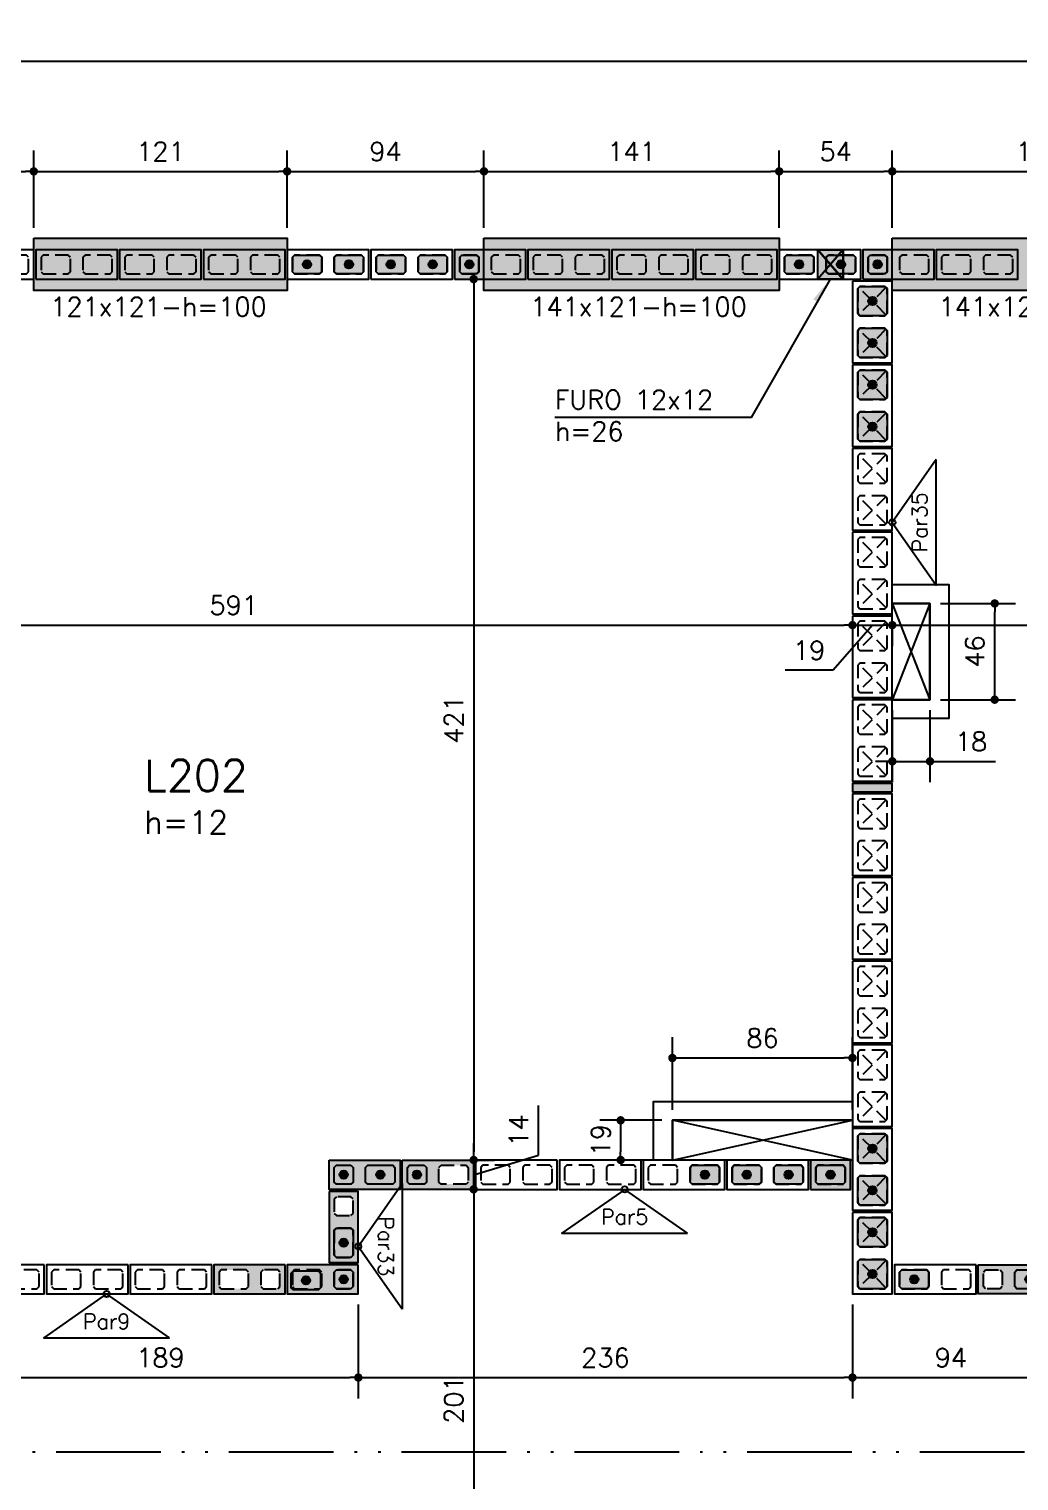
# Model space of a CAD drawing. Extents: x -14651 to 3496, y -7403 to -1290.
# Drawn here: x 1071 to 1544, y -6603 to -5909 of the extents above; entities that cross this region are included whole.
import ezdxf
from ezdxf.enums import TextEntityAlignment as Align

# ---------------------------------------------------------------- set-up
doc = ezdxf.new("R2010")
doc.units = 0
doc.header["$LTSCALE"] = 25
doc.linetypes.add('DASHED2', pattern=[0.375, 0.25, -0.125])
doc.linetypes.add('ESTILO_TQS_0004', pattern=[3.3, 2, -0.4, 0.05, -0.4, 0.05, -0.4])
for name, color, linetype in [('203', 1, 'DASHED2'), ('213', 252, 'Continuous'), ('241', 2, 'Continuous'), ('247', 50, 'Continuous'), ('248', 100, 'Continuous'), ('253', 251, 'Continuous'), ('ABERTURAS', 53, 'Continuous'), ('ac-furo', 170, 'Continuous'), ('ALVENARIA NÃO ESTRUTURAL', 242, 'Continuous'), ('Arranque', 14, 'Continuous'), ('COTA', 1, 'Continuous'), ('EIXOS', 1, 'ESTILO_TQS_0004'), ('FERRO', 5, 'Continuous'), ('H2', 252, 'Continuous'), ('L-D', 2, 'Continuous'), ('L-N', 4, 'Continuous'), ('Linha_fina', 1, 'Continuous'), ('Pena_1', 1, 'Continuous'), ('Pena_2', 2, 'Continuous'), ('T1', 2, 'Continuous'), ('TJANELA', 2, 'Continuous'), ('VIGA', 3, 'Continuous')]:
    doc.layers.add(name, color=color, linetype=linetype)
doc.styles.add('COTA', font='romans.shx')
doc.styles.get("Standard").update_dxf_attribs({"font": 'romans.shx'})
doc.styles.add('Texto1', font='romans.shx', dxfattribs={"height": 9})
doc.dimstyles.new('forma', dxfattribs={"dimscale": 5, "dimtxt": 1.8, "dimasz": 0.8, "dimexe": 2, "dimexo": 1, "dimgap": 1, "dimtad": 1, "dimdec": 1, "dimzin": 9, "dimtxsty": 'COTA', "dimblk1": 'DOT', "dimblk2": 'DOT', "dimsah": 1, "dimcen": 0, "dimdle": 1, "dimclrd": 256, "dimclre": 256, "dimclrt": 2, "dimadec": 0, "dimazin": 0, "dimtfac": 1, "dimtdec": 0, "dimtmove": 0, "dimatfit": 3, "dimfxl": 1, "dimtolj": 1, "dimtzin": 0, "dimarcsym": 0})

# ---------------------------------------------------------------- blocks, each defined once
blk = doc.blocks.new('P4015', base_point=(5842102.11612, -8124149.02973))
blk.add_lwpolyline([(5842082.61612, -8124156.02973), (5842121.61612, -8124156.02973), (5842121.61612, -8124142.02973), (5842082.61612, -8124142.02973), (5842082.61612, -8124156.02973)])
at = {"color": 1, "linetype": 'DASHED2'}
for points in [[(5842085.11612, -8124152.52973), (5842086.11612, -8124153.52973), (5842098.11612, -8124153.52973), (5842099.11612, -8124152.52973), (5842099.11612, -8124145.52973), (5842098.11612, -8124144.52973), (5842086.11612, -8124144.52973), (5842085.11612, -8124145.52973), (5842085.11612, -8124152.52973)], [(5842105.11612, -8124152.52973), (5842106.11612, -8124153.52973), (5842118.11612, -8124153.52973), (5842119.11612, -8124152.52973), (5842119.11612, -8124145.52973), (5842118.11612, -8124144.52973), (5842106.11612, -8124144.52973), (5842105.11612, -8124145.52973), (5842105.11612, -8124152.52973)]]:
    blk.add_lwpolyline(points, dxfattribs=at)
blk = doc.blocks.new('P3515')
at = {"layer": '248'}
h = blk.add_hatch(color=100, dxfattribs=at)
h.paths.add_polyline_path([(17, 7), (-17, 7), (-17, -7), (17, -7)])
h.paths.add_polyline_path([(-5.5, -3.5), (-6.5, -4.5), (-13.5, -4.5), (-14.5, -3.5), (-14.5, 3.5), (-13.5, 4.5), (-6.5, 4.5), (-5.5, 3.5)], flags=16)
h.paths.add_polyline_path([(0.5, 3.5), (1.5, 4.5), (13.5, 4.5), (14.5, 3.5), (14.5, -3.5), (13.5, -4.5), (1.5, -4.5), (0.5, -3.5)], flags=16)
blk.add_lwpolyline([(-17, -7), (17, -7), (17, 7), (-17, 7), (-17, -7)])
at = {"color": 1, "linetype": 'DASHED2'}
for points in [[(-14.5, -3.5), (-13.5, -4.5), (-6.5, -4.5), (-5.5, -3.5), (-5.5, 3.5), (-6.5, 4.5), (-13.5, 4.5), (-14.5, 3.5), (-14.5, -3.5)], [(0.5, -3.5), (1.5, -4.5), (13.5, -4.5), (14.5, -3.5), (14.5, 3.5), (13.5, 4.5), (1.5, 4.5), (0.5, 3.5), (0.5, -3.5)]]:
    blk.add_lwpolyline(points, dxfattribs=at)
blk = doc.blocks.new('P4020')
blk.add_lwpolyline([(-19.5, -9.5), (19.5, -9.5), (19.5, 9.5), (-19.5, 9.5), (-19.5, -9.5)])
at = {"color": 1, "linetype": 'DASHED2'}
for points in [[(-17, -6), (-16, -7), (-4, -7), (-3, -6), (-3, 6), (-4, 7), (-16, 7), (-17, 6), (-17, -6)], [(3, -6), (4, -7), (16, -7), (17, -6), (17, 6), (16, 7), (4, 7), (3, 6), (3, -6)]]:
    blk.add_lwpolyline(points, dxfattribs=at)
at = {"layer": '203', "color": 253}
for p, q in [((-16.5, 6.5), (-3.5, -6.5)), ((-3.5, 6.5), (-16.5, -6.5)), ((16.5, 6.5), (3.5, -6.5)), ((3.5, 6.5), (16.5, -6.5))]:
    blk.add_line(p, q, dxfattribs=at)
blk = doc.blocks.new('P0520')
at = {"layer": '253'}
blk.add_hatch(color=129, dxfattribs=at).paths.add_polyline_path([(2, 9.5), (-2, 9.5), (-2, -9.5), (2, -9.5)])
blk.add_lwpolyline([(2, 9.5), (-2, 9.5), (-2, -9.5), (2, -9.5), (2, 9.5)])
blk = doc.blocks.new('P2015')
at = {"layer": '247'}
h = blk.add_hatch(color=50, dxfattribs=at)
h.paths.add_polyline_path([(9.5, 7), (-9.5, 7), (-9.5, -7), (9.5, -7)])
h.paths.add_polyline_path([(6, -4.5), (-6, -4.5), (-7, -3.5), (-7, 3.5), (-6, 4.5), (6, 4.5), (7, 3.5), (7, -3.5)], flags=16)
blk.add_lwpolyline([(-9.5, -7), (9.5, -7), (9.5, 7), (-9.5, 7), (-9.5, -7)])
at = {"color": 1, "linetype": 'DASHED2'}
blk.add_lwpolyline([(-7, -3.5), (-6, -4.5), (6, -4.5), (7, -3.5), (7, 3.5), (6, 4.5), (-6, 4.5), (-7, 3.5), (-7, -3.5)], dxfattribs=at)
blk = doc.blocks.new('GR-0909')
at = {"layer": '213'}
h = blk.add_hatch(color=256, dxfattribs=at)
h.paths.add_polyline_path([(3.5, -4.5), (4.5, -3.5), (4.500001, 3.5), (3.500001, 4.5), (-3.499999, 4.5), (-4.499999, 3.5), (-4.5, -3.5), (-3.5, -4.5)])
h.paths.add_polyline_path([(-2, 0, -1), (2, 0, -1)], flags=16)
at = {"layer": 'Arranque'}
blk.add_hatch(color=256, dxfattribs=at).paths.add_polyline_path([(2, 0, 1), (-2, 0, 1)])
at = {"layer": '213'}
blk.add_lwpolyline([(3.500001, 4.5), (4.500001, 3.5), (4.5, -3.5), (3.5, -4.5), (-3.5, -4.5), (-4.5, -3.5), (-4.499999, 3.5), (-3.499999, 4.5), (3.500001, 4.5)], dxfattribs=at)
at = {"layer": 'FERRO', "linetype": 'Continuous'}
blk.add_circle((0, 0), 2, dxfattribs=at)
blk = doc.blocks.new('GR-1409')
at = {"layer": '213'}
h = blk.add_hatch(color=256, dxfattribs=at)
h.paths.add_polyline_path([(-6, 4.5), (-7, 3.5), (-7, -3.5), (-6, -4.5), (6, -4.5), (7, -3.5), (7, 3.5), (6, 4.5)])
h.paths.add_polyline_path([(-2, 0, 1), (2, 0, 1)], flags=16)
at = {"layer": 'Arranque'}
blk.add_hatch(color=256, dxfattribs=at).paths.add_polyline_path([(-2, 0, 1), (2, 0, 1)])
at = {"layer": '213'}
blk.add_lwpolyline([(-7, 3.5), (-6, 4.5), (6, 4.5), (7, 3.5), (7, -3.5), (6, -4.5), (-6, -4.5), (-7, -3.5), (-7, 3.5)], dxfattribs=at)
at = {"layer": 'FERRO', "linetype": 'Continuous'}
blk.add_circle((0, 0), 2, dxfattribs=at)
blk = doc.blocks.new('GR-1414')
at = {"layer": '213'}
h = blk.add_hatch(color=256, dxfattribs=at)
h.paths.add_polyline_path([(6, -7), (7, -6), (7, 6), (6, 7), (-6, 7), (-7, 6), (-7, -6), (-6, -7)])
h.paths.add_polyline_path([(2, 0, 1), (-2, 0, 1)], flags=16)
at = {"layer": 'Arranque'}
blk.add_hatch(color=256, dxfattribs=at).paths.add_polyline_path([(2, 0, 1), (-2, 0, 1)])
at = {"layer": '213'}
for p, q in [((-7, 6), (-6, 7)), ((-6, 7), (6, 7)), ((6, 7), (7, 6)), ((-7, -6), (-7, 6)), ((7, 6), (7, -6)), ((-6, -7), (-7, -6)), ((7, -6), (6, -7)), ((6, -7), (-6, -7))]:
    blk.add_line(p, q, dxfattribs=at)
at = {"layer": 'FERRO', "linetype": 'Continuous'}
blk.add_circle((0, 0), 2, dxfattribs=at)
blk = doc.blocks.new('_IDNPAR_2')
at = {"color": 3}
blk.add_lwpolyline([(1, -0.7), (0, 0), (-1, -0.7)], close=True, dxfattribs=at)
blk.add_circle((0, 0), 0.05, dxfattribs=at)
at = {"layer": '247', "color": 2, "style": 'COTA', "flags": 8}
blk.add_attdef('ID', text='', height=0.24, dxfattribs=at).set_placement((0, -0.438), align=Align.MIDDLE_CENTER)
blk = doc.blocks.new('_Dot')
at = {"color": 0, "linetype": 'ByBlock', "lineweight": -2}
blk.add_line((-0.5, 0), (-1, 0), dxfattribs=at)
at = {"color": 0, "linetype": 'ByBlock', "const_width": 0.5}
blk.add_lwpolyline([(-0.25, 0, 1), (0.25, 0, 1)], format="xyb", close=True, dxfattribs=at)
blk = doc.blocks.new('*D68')
at = {"layer": 'COTA', "lineweight": -2, "transparency": 16777216}
for p, q in [((1014.52, -6004.1), (1014.52, -5967.11)), ((1073.52, -6004.1), (1073.52, -5967.11)), ((1018.52, -5977.11), (1069.52, -5977.11))]:
    blk.add_line(p, q, dxfattribs=at)
at = {"layer": 'Defpoints', "color": 0, "transparency": 16777216}
for p in [(1073.52, -5977.11), (1014.52, -6009.1), (1073.52, -6009.1)]:
    blk.add_point(p, dxfattribs=at)
at = {"layer": 'COTA', "lineweight": -2, "transparency": 16777216, "xscale": 4, "yscale": 4, "zscale": 4, "rotation": 180}
blk.add_blockref('_Dot', (1014.52, -5977.11), dxfattribs=at)
at = {"layer": 'COTA', "lineweight": -2, "transparency": 16777216, "xscale": 4, "yscale": 4, "zscale": 4}
blk.add_blockref('_Dot', (1073.52, -5977.11), dxfattribs=at)
at = {"layer": 'COTA', "color": 2, "transparency": 16777216, "insert": (1044.02, -5967.61), "char_height": 9, "attachment_point": 5, "style": 'COTA'}
blk.add_mtext('\\A1;59 ', dxfattribs=at)
blk = doc.blocks.new('*D69')
at = {"layer": 'COTA', "lineweight": -2, "transparency": 16777216}
for p, q in [((1073.52, -6004.1), (1073.52, -5967.11)), ((1194.52, -6004.1), (1194.52, -5967.11)), ((1077.52, -5977.11), (1190.52, -5977.11))]:
    blk.add_line(p, q, dxfattribs=at)
at = {"layer": 'Defpoints', "color": 0, "transparency": 16777216}
for p in [(1194.52, -5977.11), (1073.52, -6009.1), (1194.52, -6009.1)]:
    blk.add_point(p, dxfattribs=at)
at = {"layer": 'COTA', "lineweight": -2, "transparency": 16777216, "xscale": 4, "yscale": 4, "zscale": 4, "rotation": 180}
blk.add_blockref('_Dot', (1073.52, -5977.11), dxfattribs=at)
at = {"layer": 'COTA', "lineweight": -2, "transparency": 16777216, "xscale": 4, "yscale": 4, "zscale": 4}
blk.add_blockref('_Dot', (1194.52, -5977.11), dxfattribs=at)
at = {"layer": 'COTA', "color": 2, "transparency": 16777216, "insert": (1134.02, -5967.61), "char_height": 9, "attachment_point": 5, "style": 'COTA'}
blk.add_mtext('\\A1;121 ', dxfattribs=at)
blk = doc.blocks.new('*D70')
at = {"layer": 'COTA', "lineweight": -2, "transparency": 16777216}
for p, q in [((1194.52, -6004.1), (1194.52, -5967.11)), ((1288.52, -6004.1), (1288.52, -5967.11)), ((1198.52, -5977.11), (1284.52, -5977.11))]:
    blk.add_line(p, q, dxfattribs=at)
at = {"layer": 'Defpoints', "color": 0, "transparency": 16777216}
for p in [(1288.52, -5977.11), (1194.52, -6009.1), (1288.52, -6009.1)]:
    blk.add_point(p, dxfattribs=at)
at = {"layer": 'COTA', "lineweight": -2, "transparency": 16777216, "xscale": 4, "yscale": 4, "zscale": 4, "rotation": 180}
blk.add_blockref('_Dot', (1194.52, -5977.11), dxfattribs=at)
at = {"layer": 'COTA', "lineweight": -2, "transparency": 16777216, "xscale": 4, "yscale": 4, "zscale": 4}
blk.add_blockref('_Dot', (1288.52, -5977.11), dxfattribs=at)
at = {"layer": 'COTA', "color": 2, "transparency": 16777216, "insert": (1241.52, -5967.61), "char_height": 9, "attachment_point": 5, "style": 'COTA'}
blk.add_mtext('\\A1;94 ', dxfattribs=at)
blk = doc.blocks.new('*D71')
at = {"layer": 'COTA', "lineweight": -2, "transparency": 16777216}
for p, q in [((1288.52, -6004.1), (1288.52, -5967.11)), ((1429.52, -6004.1), (1429.52, -5967.11)), ((1292.52, -5977.11), (1425.52, -5977.11))]:
    blk.add_line(p, q, dxfattribs=at)
at = {"layer": 'Defpoints', "color": 0, "transparency": 16777216}
for p in [(1429.52, -5977.11), (1288.52, -6009.1), (1429.52, -6009.1)]:
    blk.add_point(p, dxfattribs=at)
at = {"layer": 'COTA', "lineweight": -2, "transparency": 16777216, "xscale": 4, "yscale": 4, "zscale": 4, "rotation": 180}
blk.add_blockref('_Dot', (1288.52, -5977.11), dxfattribs=at)
at = {"layer": 'COTA', "lineweight": -2, "transparency": 16777216, "xscale": 4, "yscale": 4, "zscale": 4}
blk.add_blockref('_Dot', (1429.52, -5977.11), dxfattribs=at)
at = {"layer": 'COTA', "color": 2, "transparency": 16777216, "insert": (1359.02, -5967.61), "char_height": 9, "attachment_point": 5, "style": 'COTA'}
blk.add_mtext('\\A1;141 ', dxfattribs=at)
blk = doc.blocks.new('*D72')
at = {"layer": 'COTA', "lineweight": -2, "transparency": 16777216}
for p, q in [((1429.52, -6004.1), (1429.52, -5967.11)), ((1483.52, -6004.1), (1483.52, -5967.11)), ((1433.52, -5977.11), (1479.52, -5977.11))]:
    blk.add_line(p, q, dxfattribs=at)
at = {"layer": 'Defpoints', "color": 0, "transparency": 16777216}
for p in [(1483.52, -5977.11), (1429.52, -6009.1), (1483.52, -6009.1)]:
    blk.add_point(p, dxfattribs=at)
at = {"layer": 'COTA', "lineweight": -2, "transparency": 16777216, "xscale": 4, "yscale": 4, "zscale": 4, "rotation": 180}
blk.add_blockref('_Dot', (1429.52, -5977.11), dxfattribs=at)
at = {"layer": 'COTA', "lineweight": -2, "transparency": 16777216, "xscale": 4, "yscale": 4, "zscale": 4}
blk.add_blockref('_Dot', (1483.52, -5977.11), dxfattribs=at)
at = {"layer": 'COTA', "color": 2, "transparency": 16777216, "insert": (1456.52, -5967.61), "char_height": 9, "attachment_point": 5, "style": 'COTA'}
blk.add_mtext('\\A1;54 ', dxfattribs=at)
blk = doc.blocks.new('*D73')
at = {"layer": 'COTA', "lineweight": -2, "transparency": 16777216}
for p, q in [((1483.52, -6004.1), (1483.52, -5967.11)), ((1624.52, -6004.1), (1624.52, -5967.11)), ((1487.52, -5977.11), (1620.52, -5977.11))]:
    blk.add_line(p, q, dxfattribs=at)
at = {"layer": 'Defpoints', "color": 0, "transparency": 16777216}
for p in [(1624.52, -5977.11), (1483.52, -6009.1), (1624.52, -6009.1)]:
    blk.add_point(p, dxfattribs=at)
at = {"layer": 'COTA', "lineweight": -2, "transparency": 16777216, "xscale": 4, "yscale": 4, "zscale": 4, "rotation": 180}
blk.add_blockref('_Dot', (1483.52, -5977.11), dxfattribs=at)
at = {"layer": 'COTA', "lineweight": -2, "transparency": 16777216, "xscale": 4, "yscale": 4, "zscale": 4}
blk.add_blockref('_Dot', (1624.52, -5977.11), dxfattribs=at)
at = {"layer": 'COTA', "color": 2, "transparency": 16777216, "insert": (1554.02, -5967.61), "char_height": 9, "attachment_point": 5, "style": 'COTA'}
blk.add_mtext('\\A1;141 ', dxfattribs=at)
blk = doc.blocks.new('*D116')
at = {"layer": 'COTA', "lineweight": -2, "transparency": 16777216}
for p, q in [((449.52, -6009.6), (449.52, -5914.5)), ((3258.52, -6009.6), (3258.52, -5914.5)), ((453.52, -5924.5), (3254.52, -5924.5))]:
    blk.add_line(p, q, dxfattribs=at)
at = {"layer": 'Defpoints', "color": 0, "transparency": 16777216}
for p in [(3258.52, -5924.5), (449.52, -6014.6), (3258.52, -6014.6)]:
    blk.add_point(p, dxfattribs=at)
at = {"layer": 'COTA', "lineweight": -2, "transparency": 16777216, "xscale": 4, "yscale": 4, "zscale": 4, "rotation": 180}
blk.add_blockref('_Dot', (449.52, -5924.5), dxfattribs=at)
at = {"layer": 'COTA', "lineweight": -2, "transparency": 16777216, "xscale": 4, "yscale": 4, "zscale": 4}
blk.add_blockref('_Dot', (3258.52, -5924.5), dxfattribs=at)
at = {"layer": 'COTA', "color": 2, "transparency": 16777216, "insert": (1854.02, -5915), "char_height": 9, "attachment_point": 5, "style": 'COTA'}
blk.add_mtext('\\A1;2809 ', dxfattribs=at)
blk = doc.blocks.new('*D122')
at = {"layer": 'COTA', "lineweight": -2, "transparency": 16777216}
for p, q in [((873.52, -6188.97), (873.52, -6183.97)), ((877.52, -6193.97), (1460.52, -6193.97)), ((1464.52, -6194.6), (1464.52, -6203.97))]:
    blk.add_line(p, q, dxfattribs=at)
at = {"layer": 'Defpoints', "color": 0, "transparency": 16777216}
for p in [(873.52, -6193.97), (1464.52, -6189.6), (1464.52, -6193.97)]:
    blk.add_point(p, dxfattribs=at)
at = {"layer": 'COTA', "lineweight": -2, "transparency": 16777216, "xscale": 4, "yscale": 4, "zscale": 4, "rotation": 180}
blk.add_blockref('_Dot', (873.52, -6193.97), dxfattribs=at)
at = {"layer": 'COTA', "lineweight": -2, "transparency": 16777216, "xscale": 4, "yscale": 4, "zscale": 4}
blk.add_blockref('_Dot', (1464.52, -6193.97), dxfattribs=at)
at = {"layer": 'COTA', "color": 2, "transparency": 16777216, "insert": (1169.02, -6184.47), "char_height": 9, "attachment_point": 5, "style": 'COTA'}
blk.add_mtext('\\A1;591 ', dxfattribs=at)
blk = doc.blocks.new('*D123')
at = {"layer": 'COTA', "lineweight": -2, "transparency": 16777216}
for p, q in [((1474.02, -6193.97), (1455.23, -6215.47)), ((1464.52, -6194.6), (1464.52, -6203.97)), ((1468.52, -6193.97), (1479.52, -6193.97)), ((1483.52, -6194.6), (1483.52, -6203.97)), ((1455.23, -6215.47), (1432.38, -6215.47))]:
    blk.add_line(p, q, dxfattribs=at)
at = {"layer": 'Defpoints', "color": 0, "transparency": 16777216}
for p in [(1464.52, -6189.6), (1483.52, -6189.6), (1483.52, -6193.97)]:
    blk.add_point(p, dxfattribs=at)
at = {"layer": 'COTA', "lineweight": -2, "transparency": 16777216, "xscale": 4, "yscale": 4, "zscale": 4, "rotation": 180}
blk.add_blockref('_Dot', (1464.52, -6193.97), dxfattribs=at)
at = {"layer": 'COTA', "lineweight": -2, "transparency": 16777216, "xscale": 4, "yscale": 4, "zscale": 4}
blk.add_blockref('_Dot', (1483.52, -6193.97), dxfattribs=at)
at = {"layer": 'COTA', "color": 2, "transparency": 16777216, "insert": (1443.81, -6205.97), "char_height": 9, "attachment_point": 5, "style": 'COTA'}
blk.add_mtext('\\A1;19 ', dxfattribs=at)
blk = doc.blocks.new('*D124')
at = {"layer": 'COTA', "lineweight": -2, "transparency": 16777216}
for p, q in [((1483.52, -6194.6), (1483.52, -6203.97)), ((1487.52, -6193.97), (2070.52, -6193.97)), ((2074.52, -6194.6), (2074.52, -6203.97))]:
    blk.add_line(p, q, dxfattribs=at)
at = {"layer": 'Defpoints', "color": 0, "transparency": 16777216}
for p in [(1483.52, -6189.6), (2074.52, -6189.6), (2074.52, -6193.97)]:
    blk.add_point(p, dxfattribs=at)
at = {"layer": 'COTA', "lineweight": -2, "transparency": 16777216, "xscale": 4, "yscale": 4, "zscale": 4, "rotation": 180}
blk.add_blockref('_Dot', (1483.52, -6193.97), dxfattribs=at)
at = {"layer": 'COTA', "lineweight": -2, "transparency": 16777216, "xscale": 4, "yscale": 4, "zscale": 4}
blk.add_blockref('_Dot', (2074.52, -6193.97), dxfattribs=at)
at = {"layer": 'COTA', "color": 2, "transparency": 16777216, "insert": (1779.02, -6184.47), "char_height": 9, "attachment_point": 5, "style": 'COTA'}
blk.add_mtext('\\A1;591 ', dxfattribs=at)
blk = doc.blocks.new('*D156')
at = {"layer": 'COTA', "lineweight": -2, "transparency": 16777216}
for p, q in [((1279.52, -6028.6), (1293.61, -6028.6)), ((1283.61, -6032.6), (1283.61, -6445.6)), ((1279.52, -6449.6), (1293.61, -6449.6))]:
    blk.add_line(p, q, dxfattribs=at)
at = {"layer": 'Defpoints', "color": 0, "transparency": 16777216}
for p in [(1274.52, -6028.6), (1274.52, -6449.6), (1283.61, -6449.6)]:
    blk.add_point(p, dxfattribs=at)
at = {"layer": 'COTA', "lineweight": -2, "transparency": 16777216, "xscale": 4, "yscale": 4, "zscale": 4}
for p, rotation in [((1283.61, -6028.6), 90), ((1283.61, -6449.6), 270)]:
    blk.add_blockref('_Dot', p, dxfattribs=dict(at, rotation=rotation))
at = {"layer": 'COTA', "color": 2, "transparency": 16777216, "insert": (1274.11, -6239.1), "char_height": 9, "attachment_point": 5, "rotation": 90, "style": 'COTA'}
blk.add_mtext('\\A1;421 ', dxfattribs=at)
blk = doc.blocks.new('*D157')
at = {"layer": 'COTA', "lineweight": -2, "transparency": 16777216}
for p, q in [((1314.61, -6447.3), (1314.61, -6423.58)), ((1283.61, -6445.6), (1283.61, -6441.6)), ((1279.52, -6449.6), (1293.61, -6449.6)), ((1283.61, -6456.6), (1314.61, -6447.3)), ((1283.61, -6449.6), (1283.61, -6463.6)), ((1283.61, -6449.6), (1283.61, -6463.6)), ((1288.61, -6463.6), (1293.61, -6463.6)), ((1283.61, -6467.6), (1283.61, -6471.6))]:
    blk.add_line(p, q, dxfattribs=at)
at = {"layer": 'Defpoints', "color": 0, "transparency": 16777216}
for p in [(1274.52, -6449.6), (1283.61, -6463.6), (1283.61, -6463.6)]:
    blk.add_point(p, dxfattribs=at)
at = {"layer": 'COTA', "lineweight": -2, "transparency": 16777216, "xscale": 4, "yscale": 4, "zscale": 4}
for p, rotation in [((1283.61, -6449.6), 270), ((1283.61, -6463.6), 90)]:
    blk.add_blockref('_Dot', p, dxfattribs=dict(at, rotation=rotation))
at = {"layer": 'COTA', "color": 2, "transparency": 16777216, "insert": (1305.11, -6435.44), "char_height": 9, "attachment_point": 5, "rotation": 90, "style": 'COTA'}
blk.add_mtext('\\A1;14 ', dxfattribs=at)
blk = doc.blocks.new('*D158')
at = {"layer": 'COTA', "lineweight": -2, "transparency": 16777216}
for p, q in [((1288.61, -6463.6), (1293.61, -6463.6)), ((1283.61, -6467.6), (1283.61, -6660.6)), ((1249.52, -6664.6), (1293.61, -6664.6))]:
    blk.add_line(p, q, dxfattribs=at)
at = {"layer": 'Defpoints', "color": 0, "transparency": 16777216}
for p in [(1283.61, -6463.6), (1244.52, -6664.6), (1283.61, -6664.6)]:
    blk.add_point(p, dxfattribs=at)
at = {"layer": 'COTA', "lineweight": -2, "transparency": 16777216, "xscale": 4, "yscale": 4, "zscale": 4}
for p, rotation in [((1283.61, -6463.6), 90), ((1283.61, -6664.6), 270)]:
    blk.add_blockref('_Dot', p, dxfattribs=dict(at, rotation=rotation))
at = {"layer": 'COTA', "color": 2, "transparency": 16777216, "insert": (1274.11, -6564.1), "char_height": 9, "attachment_point": 5, "rotation": 90, "style": 'COTA'}
blk.add_mtext('\\A1;201 ', dxfattribs=at)
blk = doc.blocks.new('*D176')
at = {"layer": 'COTA', "lineweight": -2, "transparency": 16777216}
for p, q in [((1039.52, -6518.6), (1039.52, -6563.54)), ((1228.52, -6518.6), (1228.52, -6563.54)), ((1043.52, -6553.54), (1224.52, -6553.54))]:
    blk.add_line(p, q, dxfattribs=at)
at = {"layer": 'Defpoints', "color": 0, "transparency": 16777216}
for p in [(1039.52, -6513.6), (1228.52, -6513.6), (1228.52, -6553.54)]:
    blk.add_point(p, dxfattribs=at)
at = {"layer": 'COTA', "lineweight": -2, "transparency": 16777216, "xscale": 4, "yscale": 4, "zscale": 4, "rotation": 180}
blk.add_blockref('_Dot', (1039.52, -6553.54), dxfattribs=at)
at = {"layer": 'COTA', "lineweight": -2, "transparency": 16777216, "xscale": 4, "yscale": 4, "zscale": 4}
blk.add_blockref('_Dot', (1228.52, -6553.54), dxfattribs=at)
at = {"layer": 'COTA', "color": 2, "transparency": 16777216, "insert": (1134.02, -6544.04), "char_height": 9, "attachment_point": 5, "style": 'COTA'}
blk.add_mtext('\\A1;189 ', dxfattribs=at)
blk = doc.blocks.new('*D177')
at = {"layer": 'COTA', "lineweight": -2, "transparency": 16777216}
for p, q in [((1228.52, -6518.6), (1228.52, -6563.54)), ((1464.52, -6518.6), (1464.52, -6563.54)), ((1232.52, -6553.54), (1460.52, -6553.54))]:
    blk.add_line(p, q, dxfattribs=at)
at = {"layer": 'Defpoints', "color": 0, "transparency": 16777216}
for p in [(1228.52, -6513.6), (1464.52, -6513.6), (1464.52, -6553.54)]:
    blk.add_point(p, dxfattribs=at)
at = {"layer": 'COTA', "lineweight": -2, "transparency": 16777216, "xscale": 4, "yscale": 4, "zscale": 4, "rotation": 180}
blk.add_blockref('_Dot', (1228.52, -6553.54), dxfattribs=at)
at = {"layer": 'COTA', "lineweight": -2, "transparency": 16777216, "xscale": 4, "yscale": 4, "zscale": 4}
blk.add_blockref('_Dot', (1464.52, -6553.54), dxfattribs=at)
at = {"layer": 'COTA', "color": 2, "transparency": 16777216, "insert": (1346.52, -6544.04), "char_height": 9, "attachment_point": 5, "style": 'COTA'}
blk.add_mtext('\\A1;236 ', dxfattribs=at)
blk = doc.blocks.new('*D178')
at = {"layer": 'COTA', "lineweight": -2, "transparency": 16777216}
for p, q in [((1464.52, -6518.6), (1464.52, -6563.54)), ((1558.52, -6518.6), (1558.52, -6563.54)), ((1468.52, -6553.54), (1554.52, -6553.54))]:
    blk.add_line(p, q, dxfattribs=at)
at = {"layer": 'Defpoints', "color": 0, "transparency": 16777216}
for p in [(1464.52, -6513.6), (1558.52, -6513.6), (1558.52, -6553.54)]:
    blk.add_point(p, dxfattribs=at)
at = {"layer": 'COTA', "lineweight": -2, "transparency": 16777216, "xscale": 4, "yscale": 4, "zscale": 4, "rotation": 180}
blk.add_blockref('_Dot', (1464.52, -6553.54), dxfattribs=at)
at = {"layer": 'COTA', "lineweight": -2, "transparency": 16777216, "xscale": 4, "yscale": 4, "zscale": 4}
blk.add_blockref('_Dot', (1558.52, -6553.54), dxfattribs=at)
at = {"layer": 'COTA', "color": 2, "transparency": 16777216, "insert": (1511.52, -6544.04), "char_height": 9, "attachment_point": 5, "style": 'COTA'}
blk.add_mtext('\\A1;94 ', dxfattribs=at)
blk = doc.blocks.new('proj-terreo-1')
at = {"layer": 'ALVENARIA NÃO ESTRUTURAL'}
blk.add_lwpolyline([(3225.41, 1121.37), (3225.41, 1167.37), (3207.41, 1167.37), (3207.41, 1176.37), (3234.41, 1176.37), (3234.41, 1112.37), (3207.41, 1112.37), (3207.41, 1121.37), (3225.41, 1121.37)], dxfattribs=at)
blk.add_lwpolyline([(3093.41, 901.37), (3093.41, 929.37), (3188.41, 929.37), (3188.41, 920.37), (3102.41, 920.37), (3102.41, 901.37), (3093.41, 901.37)], close=True, dxfattribs=at)
at = {"layer": 'Pena_1'}
for p, q in [((3225.41, 1167.37), (3207.41, 1121.37)), ((3207.41, 1167.37), (3225.41, 1121.37)), ((3102.41, 901.37), (3188.41, 920.37)), ((3188.41, 901.37), (3102.41, 920.37))]:
    blk.add_line(p, q, dxfattribs=at)
at = {"layer": 'Pena_2'}
for points in [[(3207.41, 1167.37), (3225.41, 1167.37), (3225.41, 1121.37), (3207.41, 1121.37), (3207.41, 1167.37)], [(3102.41, 920.37), (3188.41, 920.37), (3188.41, 901.37), (3102.41, 901.37), (3102.41, 920.37)]]:
    blk.add_lwpolyline(points, dxfattribs=at)
blk = doc.blocks.new('furo 12 x12')
at = {"layer": 'H2'}
for points in [[(-1405.39, -3672.05), (-1399.38, -3665.04), (-1411.38, -3665.04)], [(-1411.38, -3679.04), (-1405.39, -3672.05), (-1411.38, -3665.04)], [(-1399.38, -3679.08), (-1399.38, -3665.04), (-1405.39, -3672.05)], [(-1405.39, -3672.05), (-1411.38, -3679.04), (-1411.38, -3679.08), (-1399.38, -3679.08)]]:
    blk.add_hatch(color=256, dxfattribs=at).paths.add_polyline_path(points)
at = {"layer": 'Pena_2', "ltscale": 0.5}
blk.add_lwpolyline([(-1411.38, -3665.04), (-1399.38, -3665.04), (-1399.38, -3679.08), (-1411.38, -3679.08)], close=True, dxfattribs=at)
at = {"layer": 'VIGA', "ltscale": 0.5}
for p, q in [((-1399.38, -3665.04), (-1411.38, -3679.04)), ((-1399.38, -3679.08), (-1411.38, -3665.04))]:
    blk.add_line(p, q, dxfattribs=at)
blk = doc.blocks.new('ss')
at = {"layer": 'Linha_fina'}
blk.add_solid([(0, 0), (-2.5, -0.29), (-2.5, 0.3)], dxfattribs=at)
blk = doc.blocks.new('*D246')
at = {"layer": 'COTA', "lineweight": -2, "transparency": 16777216}
for p, q in [((1483.52, -6234.6), (1483.52, -6269.06)), ((1501.52, -6234.6), (1501.52, -6269.06)), ((1479.52, -6259.06), (1475.52, -6259.06)), ((1483.52, -6259.06), (1501.52, -6259.06)), ((1505.52, -6259.06), (1532.8, -6259.06))]:
    blk.add_line(p, q, dxfattribs=at)
at = {"layer": 'Defpoints', "color": 0, "transparency": 16777216}
for p in [(1483.52, -6229.6), (1501.52, -6229.6), (1501.52, -6259.06)]:
    blk.add_point(p, dxfattribs=at)
at = {"layer": 'COTA', "lineweight": -2, "transparency": 16777216, "xscale": 4, "yscale": 4, "zscale": 4}
blk.add_blockref('_Dot', (1483.52, -6259.06), dxfattribs=at)
at = {"layer": 'COTA', "lineweight": -2, "transparency": 16777216, "xscale": 4, "yscale": 4, "zscale": 4, "rotation": 180}
blk.add_blockref('_Dot', (1501.52, -6259.06), dxfattribs=at)
at = {"layer": 'COTA', "color": 2, "transparency": 16777216, "insert": (1521.16, -6249.56), "char_height": 9, "attachment_point": 5, "style": 'COTA'}
blk.add_mtext('\\A1;18 ', dxfattribs=at)
blk = doc.blocks.new('*D247')
at = {"layer": 'COTA', "lineweight": -2, "transparency": 16777216}
for p, q in [((1506.52, -6183.6), (1542.45, -6183.6)), ((1532.45, -6225.6), (1532.45, -6187.6)), ((1506.52, -6229.6), (1542.45, -6229.6))]:
    blk.add_line(p, q, dxfattribs=at)
at = {"layer": 'Defpoints', "color": 0, "transparency": 16777216}
for p in [(1501.52, -6183.6), (1532.45, -6183.6), (1501.52, -6229.6)]:
    blk.add_point(p, dxfattribs=at)
at = {"layer": 'COTA', "lineweight": -2, "transparency": 16777216, "xscale": 4, "yscale": 4, "zscale": 4}
for p, rotation in [((1532.45, -6183.6), 90), ((1532.45, -6229.6), 270)]:
    blk.add_blockref('_Dot', p, dxfattribs=dict(at, rotation=rotation))
at = {"layer": 'COTA', "color": 2, "transparency": 16777216, "insert": (1522.95, -6206.6), "char_height": 9, "attachment_point": 5, "rotation": 90, "style": 'COTA'}
blk.add_mtext('\\A1;46 ', dxfattribs=at)
blk = doc.blocks.new('*D248')
at = {"layer": 'COTA', "lineweight": -2, "transparency": 16777216}
for p, q in [((1378.52, -6425.6), (1378.52, -6390.82)), ((1464.52, -6425.6), (1464.52, -6390.82)), ((1382.52, -6400.82), (1460.52, -6400.82))]:
    blk.add_line(p, q, dxfattribs=at)
at = {"layer": 'Defpoints', "color": 0, "transparency": 16777216}
for p in [(1464.52, -6400.82), (1378.52, -6430.6), (1464.52, -6430.6)]:
    blk.add_point(p, dxfattribs=at)
at = {"layer": 'COTA', "lineweight": -2, "transparency": 16777216, "xscale": 4, "yscale": 4, "zscale": 4, "rotation": 180}
blk.add_blockref('_Dot', (1378.52, -6400.82), dxfattribs=at)
at = {"layer": 'COTA', "lineweight": -2, "transparency": 16777216, "xscale": 4, "yscale": 4, "zscale": 4}
blk.add_blockref('_Dot', (1464.52, -6400.82), dxfattribs=at)
at = {"layer": 'COTA', "color": 2, "transparency": 16777216, "insert": (1421.52, -6391.32), "char_height": 9, "attachment_point": 5, "style": 'COTA'}
blk.add_mtext('\\A1;86 ', dxfattribs=at)
blk = doc.blocks.new('*D249')
at = {"layer": 'COTA', "lineweight": -2, "transparency": 16777216}
for p, q in [((1373.52, -6430.6), (1343.8, -6430.6)), ((1353.8, -6434.6), (1353.8, -6445.6)), ((1373.52, -6449.6), (1343.8, -6449.6))]:
    blk.add_line(p, q, dxfattribs=at)
at = {"layer": 'Defpoints', "color": 0, "transparency": 16777216}
for p in [(1378.52, -6430.6), (1353.8, -6449.6), (1378.52, -6449.6)]:
    blk.add_point(p, dxfattribs=at)
at = {"layer": 'COTA', "lineweight": -2, "transparency": 16777216, "xscale": 4, "yscale": 4, "zscale": 4}
for p, rotation in [((1353.8, -6430.6), 90), ((1353.8, -6449.6), 270)]:
    blk.add_blockref('_Dot', p, dxfattribs=dict(at, rotation=rotation))
at = {"layer": 'COTA', "color": 2, "transparency": 16777216, "insert": (1344.3, -6440.1), "char_height": 9, "attachment_point": 5, "rotation": 90, "style": 'COTA'}
blk.add_mtext('\\A1;19 ', dxfattribs=at)

msp = doc.modelspace()

# ---------------------------------------------------------------- hatches: boundary and pattern name
at = {"layer": 'ABERTURAS', "transparency": 33554457}
for points in [[(1073.52, -6009.1), (1194.52, -6009.1), (1194.52, -6034.1), (1073.52, -6034.1)], [(1288.52, -6009.1), (1429.52, -6009.1), (1429.52, -6034.1), (1288.52, -6034.1)], [(1483.52, -6009.1), (1624.52, -6009.1), (1624.52, -6034.1), (1483.52, -6034.1)]]:
    msp.add_hatch(color=256, dxfattribs=at).paths.add_polyline_path(points)

# ---------------------------------------------------------------- linework, layer by layer
at = {"layer": 'ABERTURAS'}
for points in [[(1073.52, -6009.1), (1194.52, -6009.1), (1194.52, -6034.1), (1073.52, -6034.1)], [(1288.52, -6009.1), (1429.52, -6009.1), (1429.52, -6034.1), (1288.52, -6034.1)], [(1483.52, -6009.1), (1624.52, -6009.1), (1624.52, -6034.1), (1483.52, -6034.1)]]:
    msp.add_lwpolyline(points, close=True, dxfattribs=at)
at = {"layer": 'ac-furo'}
for p, q in [((1459.99, -6014.6), (1447.99, -6028.6)), ((1447.99, -6014.6), (1459.99, -6028.6)), ((1460.02, -6014.6), (1448.02, -6028.6)), ((1448.02, -6014.6), (1460.02, -6028.6))]:
    msp.add_line(p, q, dxfattribs=at)
for points in [[(1447.99, -6014.6), (1459.99, -6014.6), (1459.99, -6028.6), (1447.99, -6028.6)], [(1448.02, -6014.6), (1460.02, -6014.6), (1460.02, -6028.6), (1448.02, -6028.6)]]:
    msp.add_lwpolyline(points, close=True, dxfattribs=at)
at = {"layer": 'EIXOS'}
msp.add_line((11.7, -6589.1), (3495.96, -6589.1), dxfattribs=at)
at = {"layer": 'Linha_fina'}
for q in [(1454.02, -6028.63), (1322.38, -6094.73)]:
    msp.add_line((1416.35, -6094.73), q, dxfattribs=at)

# ---------------------------------------------------------------- block references
for name, p in [('GR-1409', (1204.02, -6021.6)), ('GR-1409', (1224.02, -6021.6)), ('GR-1409', (1244.02, -6021.6)), ('GR-1409', (1264.02, -6021.6)), ('GR-0909', (1281.52, -6021.6)), ('GR-1409', (1439.02, -6021.6)), ('GR-1409', (1459.02, -6021.6)), ('GR-0909', (1476.52, -6021.6)), ('proj-terreo-1', (-1723.89, -7350.97)), ('GR-1414', (1474.02, -6039.1)), ('GR-1414', (1474.02, -6059.1)), ('GR-1414', (1474.02, -6079.1)), ('GR-1414', (1474.02, -6099.1)), ('GR-1414', (1474.02, -6444.1)), ('GR-0909', (1221.52, -6456.6)), ('GR-1409', (1239.02, -6456.6)), ('GR-0909', (1256.52, -6456.6)), ('GR-1409', (1394.02, -6456.6)), ('GR-1409', (1414.02, -6456.6)), ('GR-1409', (1434.02, -6456.6)), ('GR-1409', (1454.02, -6456.6)), ('GR-1414', (1474.02, -6464.1)), ('GR-1414', (1474.02, -6484.1)), ('GR-1414', (1474.02, -6504.1)), ('GR-1409', (1203.52, -6507.1)), ('GR-0909', (1221.52, -6506.6)), ('GR-1409', (1494.02, -6506.6)), ('GR-1409', (1549.02, -6506.6))]:
    msp.add_blockref(name, p)
at = {"rotation": 90}
msp.add_blockref('GR-1409', (1221.52, -6489.1), dxfattribs=at)
at = {"layer": '241'}
for name, p in [('P4015', (1054.02, -6021.6)), ('P4015', (1094.02, -6021.6)), ('P4015', (1134.02, -6021.6)), ('P4015', (1174.02, -6021.6)), ('P4015', (1214.02, -6021.6)), ('P4015', (1254.02, -6021.6)), ('P3515', (1291.52, -6021.6)), ('P4015', (1329.02, -6021.6)), ('P4015', (1369.02, -6021.6)), ('P4015', (1409.02, -6021.6)), ('P4015', (1449.02, -6021.6)), ('P3515', (1486.52, -6021.6)), ('P4015', (1524.02, -6021.6)), ('P2015', (1454.02, -6456.6))]:
    msp.add_blockref(name, p, dxfattribs=at)
for name, p, rotation in [('P4020', (1474.02, -6049.1), 270), ('P4020', (1474.02, -6089.1), 270), ('P4020', (1474.02, -6129.1), 270), ('P4020', (1474.02, -6169.1), 270), ('P4020', (1474.02, -6209.1), 270), ('P4020', (1474.02, -6249.1), 270), ('P0520', (1474.02, -6271.6), 269.9999987685874), ('P4020', (1474.02, -6294.1), 270), ('P4020', (1474.02, -6334.1), 270), ('P4020', (1474.02, -6374.1), 270), ('P4020', (1474.02, -6414.1), 270), ('P4020', (1474.02, -6454.1), 270), ('P4015', (1304.02, -6456.6), 180), ('P4015', (1344.02, -6456.6), 180), ('P4015', (1384.02, -6456.6), 180), ('P4015', (1424.02, -6456.6), 180), ('P3515', (1221.52, -6481.6), 270), ('P4020', (1474.02, -6494.1), 270), ('P4015', (1059.02, -6506.6), 180), ('P4015', (1099.02, -6506.6), 180), ('P4015', (1139.02, -6506.6), 180), ('P3515', (1176.52, -6506.6), 180), ('P3515', (1211.52, -6506.6), 180), ('P4015', (1504.02, -6506.6), 180)]:
    msp.add_blockref(name, p, dxfattribs=dict(at, rotation=rotation))
at = {"layer": '241', "xscale": -1, "rotation": 180}
for p in [(1231.52, -6456.6), (1266.52, -6456.6), (1541.52, -6506.6)]:
    msp.add_blockref('P3515', p, dxfattribs=at)
at = {"layer": '247', "linetype": 'Continuous', "xscale": 30, "yscale": 30, "zscale": 30, "rotation": 90}
msp.add_blockref('_IDNPAR_2', (1483.52, -6144.88), dxfattribs=at).add_auto_attribs({'ID': 'Par35'})
at = {"layer": '247', "linetype": 'Continuous'}
ref = msp.add_blockref('_IDNPAR_2', (1228.52, -6490.86), dxfattribs=dict(at, xscale=-30, yscale=30, zscale=30, rotation=90))
ref.add_attrib('ID', 'Par33', dxfattribs={"color": 2, "height": 7.2, "rotation": 270, "style": 'COTA', "flags": 8}).set_placement((1241.67, -6490.86), align=Align.MIDDLE_CENTER)
at = {"layer": '247', "linetype": 'Continuous', "xscale": 30, "yscale": 30, "zscale": 30}
for p, values in [((1355.73, -6463.6), {'ID': 'Par5'}), ((1108.33, -6513.6), {'ID': 'Par9'})]:
    msp.add_blockref('_IDNPAR_2', p, dxfattribs=at).add_auto_attribs(values)
at = {"layer": 'COTA'}
msp.add_blockref('furo 12 x12', (2859.4, -2349.55), dxfattribs=at)
at = {"layer": 'COTA', "xscale": 4.999999999999998, "yscale": 4.999999999999998, "zscale": 4.999999999999998, "rotation": 56.34409747447633}
msp.add_blockref('ss', (1454.02, -6028.63), dxfattribs=at)

# ---------------------------------------------------------------- texts
at = {"layer": 'L-D'}
msp.add_text('h=12', height=11, dxfattribs=at).set_placement((1126.22, -6293.73))
at = {"layer": 'L-N'}
msp.add_text('L202', height=15, dxfattribs=at).set_placement((1126.22, -6273.33))
at = {"layer": 'T1', "style": 'Texto1'}
for s, p in [('FURO 12x12', (1322.37, -6090.69)), ('h=26', (1322.4, -6105.81))]:
    msp.add_text(s, height=9, dxfattribs=at).set_placement(p)
at = {"layer": 'TJANELA', "style": 'Texto1'}
for s, p in [('121x121-h=100', (1133.09, -6046.29)), ('141x121-h=100', (1362.35, -6046.29)), ('141x121-h=100', (1557.35, -6046.29))]:
    msp.add_text(s, height=9, dxfattribs=at).set_placement(p, align=Align.CENTER)

# ---------------------------------------------------------------- dimensions: what is measured, and where the dimension line sits
at = {"layer": 'COTA'}
for base, p1, p2, override, picture, middle in [((3258.52, -5924.5), (449.52, -6014.6), (3258.52, -6014.6), {"dimpost": ' '}, '*D116', (1854.02, -5915)), ((1073.52, -5977.11), (1014.52, -6009.1), (1073.52, -6009.1), {"dimpost": ' ', "dimtmove": 1}, '*D68', (1044.02, -5967.61)), ((1194.52, -5977.11), (1073.52, -6009.1), (1194.52, -6009.1), {"dimpost": ' ', "dimtmove": 1}, '*D69', (1134.02, -5967.61)), ((1288.52, -5977.11), (1194.52, -6009.1), (1288.52, -6009.1), {"dimpost": ' ', "dimtmove": 1}, '*D70', (1241.52, -5967.61)), ((1429.52, -5977.11), (1288.52, -6009.1), (1429.52, -6009.1), {"dimpost": ' ', "dimtmove": 1}, '*D71', (1359.02, -5967.61)), ((1483.52, -5977.11), (1429.52, -6009.1), (1483.52, -6009.1), {"dimpost": ' ', "dimtmove": 1}, '*D72', (1456.52, -5967.61)), ((1624.52, -5977.11), (1483.52, -6009.1), (1624.52, -6009.1), {"dimpost": ' ', "dimtmove": 1}, '*D73', (1554.02, -5967.61)), ((1464.52, -6193.97), (873.52, -6193.97), (1464.52, -6189.6), {"dimpost": ' ', "dimtmove": 1}, '*D122', (1169.02, -6184.47)), ((2074.52, -6193.97), (1483.52, -6189.6), (2074.52, -6189.6), {"dimpost": ' ', "dimtmove": 1}, '*D124', (1779.02, -6184.47)), ((1501.52, -6259.06), (1483.52, -6229.6), (1501.52, -6229.6), {"dimpost": ' '}, '*D246', (1521.16, -6249.56)), ((1464.52, -6400.82), (1378.52, -6430.6), (1464.52, -6430.6), {"dimpost": ' '}, '*D248', (1421.52, -6391.32)), ((1228.52, -6553.54), (1039.52, -6513.6), (1228.52, -6513.6), {"dimpost": ' ', "dimtmove": 1}, '*D176', (1134.02, -6544.04)), ((1464.52, -6553.54), (1228.52, -6513.6), (1464.52, -6513.6), {"dimpost": ' ', "dimtmove": 1}, '*D177', (1346.52, -6544.04)), ((1558.52, -6553.54), (1464.52, -6513.6), (1558.52, -6513.6), {"dimpost": ' ', "dimtmove": 1}, '*D178', (1511.52, -6544.04))]:
    dim = msp.add_linear_dim(base=base, p1=p1, p2=p2, dimstyle='forma', override=override, dxfattribs=at)
    dim.commit()
    dim.dimension.update_dxf_attribs({"geometry": picture, "text_midpoint": middle})
for base, p1, p2, override, picture, middle in [((1283.61, -6449.6), (1274.52, -6028.6), (1274.52, -6449.6), {"dimpost": ' '}, '*D156', (1274.11, -6239.1)), ((1532.45, -6183.6), (1501.52, -6229.6), (1501.52, -6183.6), {"dimpost": ' '}, '*D247', (1522.95, -6206.6)), ((1283.61, -6463.6), (1274.52, -6449.6), (1283.61, -6463.6), {"dimpost": ' ', "dimtmove": 1}, '*D157', (1305.11, -6442.3)), ((1283.61, -6664.6), (1283.61, -6463.6), (1244.52, -6664.6), {"dimpost": ' ', "dimtmove": 1}, '*D158', (1274.11, -6564.1))]:
    dim = msp.add_linear_dim(base=base, p1=p1, p2=p2, angle=90, dimstyle='forma', override=override, dxfattribs=at)
    dim.commit()
    dim.dimension.update_dxf_attribs({"geometry": picture, "text_midpoint": middle})
dim = msp.add_linear_dim(base=(1483.52, -6193.97), p1=(1464.52, -6189.6), p2=(1483.52, -6189.6), dimstyle='forma', override={"dimpost": ' ', "dimtmove": 1}, dxfattribs=at)
dim.commit()
dim.dimension.update_dxf_attribs({"geometry": '*D123', "text_midpoint": (1450.23, -6215.47), "dimtype": 128})
dim = msp.add_linear_dim(base=(1353.8, -6449.6), p1=(1378.52, -6430.6), p2=(1378.52, -6449.6), angle=90, dimstyle='forma', override={"dimpost": ' '}, dxfattribs=at)
dim.commit()
dim.dimension.update_dxf_attribs({"geometry": '*D249', "text_midpoint": (1353.8, -6440.1), "dimtype": 128})

doc.saveas('drawing.dxf')
